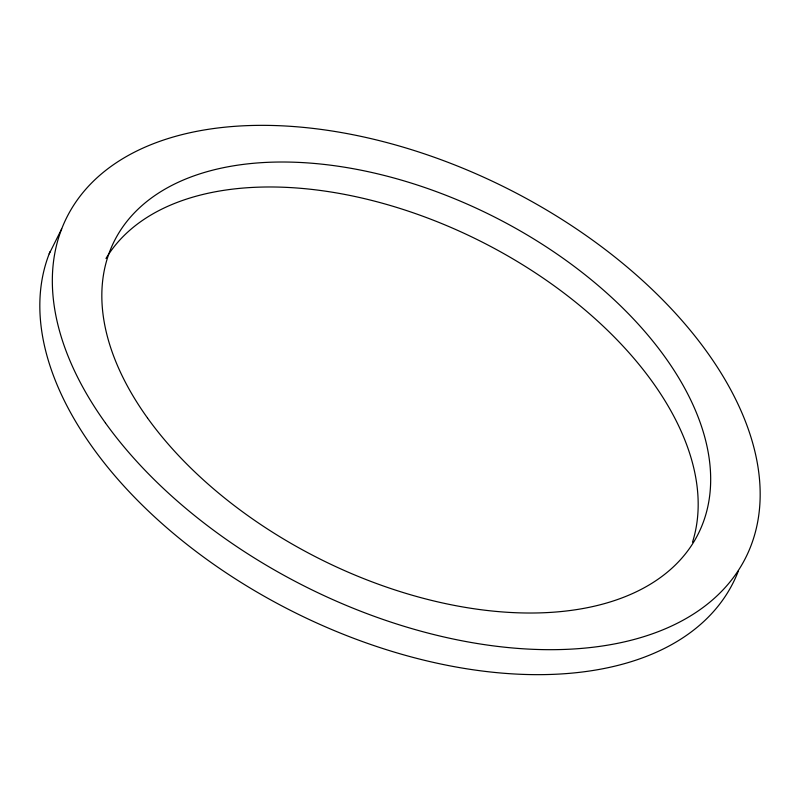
<?xml version="1.0" encoding="UTF-8"?>
<svg xmlns="http://www.w3.org/2000/svg" width="800" height="800" viewBox="0 0 800 800"><rect width="100%" height="100%" fill="white"/><g stroke="black" fill="none" stroke-linecap="round" stroke-linejoin="round"><path stroke-width="1.2" d="M49.18 253.87L61.68 228.9M738.32 571.1A379.71 223.19 26.6 0 1 311.02 620.35A379.71 223.19 26.6 0 1 50.09 251.58M105.98 258.48A326.61 191.98 26.6 0 1 472.85 237.45A326.61 191.98 26.6 0 1 692.51 542.16M105.45 422.96A379.71 223.19 26.6 0 0 718.16 594.75A379.71 223.19 26.6 0 0 395.14 144.83A379.71 223.19 26.6 0 0 105.45 422.96M147.52 418.01A326.61 191.98 26.6 0 0 674.54 565.77A326.61 191.98 26.6 0 0 396.7 178.77A326.61 191.98 26.6 0 0 147.52 418.01"/></g></svg>
